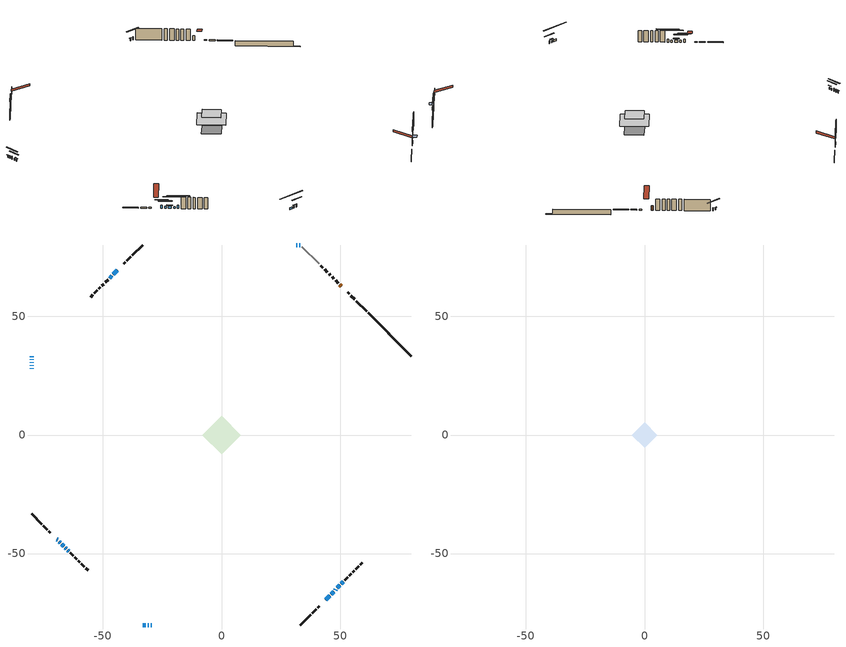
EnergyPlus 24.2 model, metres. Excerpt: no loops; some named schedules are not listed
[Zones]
conditioned space
 floor adiabatic (AdiabaticFloorConstruction): -8.14,0 0,8.14 8.14,0 0,-8.14 z3.45
 floor foundation (Slab1 construction): -5.49,0 0,5.49 5.49,0 0,-5.49 z-1.22
 wall outside (RimJoist1 construction): 33.2,-80.16 37.57,-75.79 / -80.16,-33.2 -75.79,-37.57 / -33.2,80.16 -37.57,75.79 / 61.22,52.14 56.85,56.51 z1.01:1.31
 wall outside (RimJoist2 construction): 38.23,-75.14 39.91,-73.46 / -75.14,-38.23 -73.46,-39.91 / -38.23,75.14 -39.91,73.46 / 56.2,57.17 54.52,58.85 z1.01:1.31
 wall outside (RimJoist3 construction): 40.57,-72.8 41.19,-72.18 / -72.8,-40.57 -72.18,-41.19 / -40.57,72.8 -41.19,72.18 / 53.86,59.51 53.24,60.13 z1.01:1.31
 wall outside (AdiabaticWallConstruction 1): 50.55,62.82 49.96,63.4 z1.01:3.04
 wall outside (AdiabaticWallConstruction): 33.21,80.16 32.85,80.16 / -69.49,-43.88 -69.07,-44.3 / -46.26,67.1 -47.14,66.22 / 47.94,-65.42 48.2,-65.17 / -80.16,30.79 -80.16,30.43 / -29.77,-80.16 -29.41,-80.16 z1.01:2.31; -68.42,-44.95 -68,-45.37 / -67.34,-46.02 -66.52,-46.85 / 43.88,-69.49 45.61,-67.76 / 50.53,-62.83 51.4,-61.97 / -80.16,28.22 -80.16,27.85 / -31.06,-80.16 -30.7,-80.16 z1.01:1.87; 31.92,80.16 31.56,80.16 / -43.88,69.49 -45.61,67.76 / -80.16,33.21 -80.16,32.85 / -65.86,-47.51 -65.44,-47.92 / -33.21,-80.16 -31.98,-80.16 / -80.16,29.5 -80.16,29.14 z1.01:1.85; 46.26,-67.1 47.29,-66.08 / 48.85,-64.51 49.88,-63.49 z1.01:2.99; -80.16,31.92 -80.16,31.71 z1.01:2.23; -64.79,-48.58 -64.37,-48.99 z1.01:2.33
 wall outside (Wall1 construction): 52.05,-61.31 53.26,-60.11 / -63.72,-49.65 -62.51,-50.86 / -47.8,65.57 -49.01,64.36 / 49.31,64.06 48.1,65.27 z1.01:5.89
 wall outside (Wall2 construction): 53.92,-59.45 54.72,-58.64 / -61.85,-51.51 -61.05,-52.32 / -49.66,63.7 -50.47,62.9 / 47.44,65.92 46.64,66.73 z1.01:5.89
 wall outside (Wall3 construction): 55.38,-57.99 56,-57.37 / -60.39,-52.98 -59.77,-53.59 / -51.13,62.24 -51.74,61.62 / 45.98,67.39 45.36,68 z1.01:5.89
 wall outside (Wall4 construction): 56.65,-56.71 57.89,-55.48 / -59.12,-54.25 -57.88,-55.49 / -52.4,60.97 -53.64,59.73 / 44.71,68.66 43.47,69.9 z1.01:5.89
 wall outside (Wall6 construction): 58.55,-54.82 59.49,-53.88 / -57.22,-56.14 -56.29,-57.08 / -54.29,59.07 -55.23,58.14 / 42.81,70.56 41.87,71.49 z1.01:5.89
 wall foundation (FoundationWall1 construction): 61.88,51.49,-1.22 61.88,51.49,1.01 78.22,35.15,1.01 78.22,35.15,-1.12 80.16,33.2,-1.12 80.16,33.2,-1.22
 wall adiabatic (Wall7 construction): 41.22,72.15 33.86,79.51 z1.01:5.89
 window (WindowConstruction): 33.2,80.16 32.85,80.16 z1.01:2.31
 window (WindowConstruction 9): -69.48,-43.88 -69.07,-44.3 z1.01:2.31
 window (WindowConstruction 10): -68.41,-44.95 -68,-45.37 z1.01:1.87
 window (WindowConstruction 11): -67.34,-46.02 -66.52,-46.85 z1.01:1.87
 window (WindowConstruction 12): 31.92,80.16 31.56,80.16 z1.01:1.85
 window (WindowConstruction 13): -43.88,69.48 -45.61,67.76 z1.01:1.85
 window (WindowConstruction 14): -80.16,33.2 -80.16,32.85 z1.01:1.85
 window (WindowConstruction 15): 43.88,-69.48 45.61,-67.76 z1.01:1.87
 window (WindowConstruction 1): -46.26,67.1 -47.14,66.22 z1.01:2.31
 window (WindowConstruction 16): -65.86,-47.51 -65.45,-47.92 z1.01:1.85
 window (WindowConstruction 17): 46.26,-67.1 47.29,-66.08 z1.01:2.99
 window (WindowConstruction 18): 47.94,-65.42 48.2,-65.17 z1.01:2.31
 window (WindowConstruction 19): -80.16,31.92 -80.16,31.71 z1.01:2.23
 window (WindowConstruction 20): -33.2,-80.16 -31.99,-80.16 z1.01:1.85
 window (WindowConstruction 21): -64.79,-48.58 -64.38,-48.99 z1.01:2.33
 window (WindowConstruction 2): 48.85,-64.51 49.88,-63.49 z1.01:2.99
 window (WindowConstruction 3): 50.53,-62.83 51.4,-61.97 z1.01:1.87
 window (WindowConstruction 4): -80.16,30.78 -80.16,30.43 z1.01:2.31
 window (WindowConstruction 5): -80.16,29.5 -80.16,29.14 z1.01:1.85
 window (WindowConstruction 6): -80.16,28.21 -80.16,27.86 z1.01:1.87
 window (WindowConstruction 7): -31.06,-80.16 -30.7,-80.16 z1.01:1.87
 window (WindowConstruction 8): -29.77,-80.16 -29.41,-80.16 z1.01:2.31
 door (Door): 50.54,62.82 49.96,63.4 z1.01:3.04
 ceiling adiabatic (AdiabaticFloorConstruction): 0,-8.14 8.14,0 0,8.14 -8.14,0 z3.45
attic - vented
 floor to conditioned space (Floor1 construction Reversed): -5.36,0 0,5.36 5.36,0 0,-5.36 z5.89
 roof outside (Roof1 construction): 43.23,-70.14,5.89 38,-64.92,8.35 36.63,-66.3,8.35 41.85,-71.52,5.89; -70.14,-43.23,5.89 -64.92,-38,8.35 -66.3,-36.63,8.35 -71.52,-41.85,5.89; -43.23,70.14,5.89 -38,64.92,8.35 -36.63,66.3,8.35 -41.85,71.52,5.89; 51.2,62.17,5.89 45.98,56.94,8.35 47.36,55.57,8.35 52.58,60.79,5.89
shading: 29.8,80.16 36.26,80.16 36.26,80.46 29.8,80.46 z5.36; -67.34,-46.02 -71.21,-42.16 -71.42,-42.37 -67.56,-46.23 z4.75; -66.27,-47.09 -70.14,-43.23 -70.35,-43.44 -66.49,-47.3 z4.31; -66.09,-47.28 -67.77,-45.59 -67.99,-45.8 -66.3,-47.49 z2.48; 31.26,80.16 32.22,80.16 32.22,80.46 31.26,80.46 z2.15; -45.82,67.55 -43.67,69.7 -43.88,69.91 -46.03,67.76 z2.15; -80.16,32.55 -80.16,33.5 -80.46,33.5 -80.46,32.55 z2.15; 45.82,-67.55 43.67,-69.7 43.88,-69.91 46.03,-67.76 z2.17; -49.3,64.07 -44.11,69.26 -44.32,69.47 -49.51,64.28 z5.36; -62.43,-50.94 -68.88,-44.49 -69.09,-44.7 -62.64,-51.15 z6.12; 47.5,-65.87 46.05,-67.31 47.35,-68.61 48.79,-67.16 z3.29; 51.22,-62.15 44.92,-68.44 45.14,-68.65 51.43,-62.36 z6.58; -26.5,-80.16 -38.69,-80.16 -38.69,-80.46 -26.5,-80.46 z7.34; -61.36,-52.01 -67.81,-45.56 -68.02,-45.77 -61.57,-52.22 z6.6; 52.03,-61.33 46.7,-66.67 46.91,-66.88 52.25,-61.54 z6.04; 53.55,-59.81 48.38,-64.99 48.59,-65.2 53.76,-60.02 z4.92; -80.16,27.38 -80.16,33.84 -80.46,33.84 -80.46,27.38 z5.36; -80.16,26.7 -80.16,31.94 -80.46,31.94 -80.46,26.7 z4.29; -80.16,27.25 -80.16,28.82 -80.46,28.82 -80.46,27.25 z2.48; -30.09,-80.16 -31.67,-80.16 -31.67,-80.46 -30.09,-80.46 z2.48; -26.97,-80.16 -32.21,-80.16 -32.21,-80.46 -26.97,-80.46 z4.75
[Building]
Building 1: Terrain=Suburbs
[Site:Location]
Halifax Intl AP_NS: Latitude {deg}=44.88; Longitude {deg}=-63.51; Time Zone {hr}=-4; Elevation {m}=145; Keep Site Location Information=Yes
[Site:GroundTemperature:Shallow]
3.15511, 1.33576, 1.19006, 2.05344, 5.51939, 8.9692, 11.96, 13.8546, 14.0156, 12.4746, 9.56009, 6.2161
[Site:WaterMainsTemperature]
Calculation Method=Schedule; Temperature Schedule=mains temperature schedule
[Material] Roughness=Rough; Thermal Absorptance=0.9
Name | Thickness {m} | Conductivity {W/m-K} | Density {kg/m3} | Specific Heat {J/kg-K} | Solar Absorptance | Visible Absorptance
asphalt or fiberglass shingles | 0.00635 | 0.162714 | 1121.4 | 1465.45 | 0.4 | 0.4
ceiling loosefill ins | 0.169333 | 0.0480833 | 16.02 | 1046.75 | 0.7 | 0.7
ceiling stud and cavity | 0.1397 | 0.511843 | 65.682 | 1177.47 | 0.7 | 0.7
concrete 4.0 in. | 0.1016 | 1.803125 | 2242.8 | 837.4 | 0.7 | 0.7
concrete 8.0 in. | 0.2032 | 1.803125 | 2242.8 | 837.4 | 0.7 | 0.7
door material | 0.04445 | 0.0451087 | 512.64 | 1214.23 | 0.7 | 0.7
exterior vertical ins | 0.0451399 | 0.029427 | 32.04 | 1214.23 | 0.7 | 0.7
floor covering | 0.0127 | 0.0433444 | 54.468 | 1339.84 | 0.6 | 0.6
floor rigid ins; wall rigid ins 2 | 0.512978 | 0.029427 | 32.04 | 1214.23 | 0.7 | 0.7
floor stud and cavity | 0.1397 | 1.75129 | 37.0049 | 1207.88 | 0.7 | 0.7
furniture material conditioned space 1 | 0.1524 | 0.115458 | 640.8 | 1214.23 | 0.6 | 0.6
gypsum board | 0.0127 | 0.160291 | 801 | 837.4 | 0.6 | 0.6
gypsum board 1 | 0.0127 | 0.160291 | 801 | 837.4 | 0.7 | 0.7
osb sheathing 0.5 in. | 0.0127 | 0.115458 | 512.64 | 1214.23 | 0.7 | 0.7
osb sheathing 0.75 in. | 0.01905 | 0.115458 | 512.64 | 1214.23 | 0.7 | 0.7
osb sheathing 2.0 in. | 0.0508 | 0.115458 | 512.64 | 1214.23 | 0.7 | 0.7
rim joist rigid ins; wall rigid ins | 0.051816 | 0.029427 | 32.04 | 1214.23 | 0.7 | 0.7
rim joist stud and cavity | 0.0508 | 0.0403734 | 125.044 | 1163.47 | 0.6 | 0.6
rim joist stud and cavity 1 | 0.0508 | 0.0486854 | 125.044 | 1163.47 | 0.6 | 0.6
rim joist stud and cavity 2 | 0.0508 | 0.0413573 | 125.044 | 1163.47 | 0.6 | 0.6
wall rigid ins 1 | 0.051816 | 0.029427 | 32.04 | 1214.23 | 0.4 | 0.4
wall stud and cavity | 0.1397 | 0.149134 | 139.0536 | 1170.24 | 0.7 | 0.7
wall stud and cavity 1 | 0.1397 | 0.217369 | 139.0536 | 1170.24 | 0.7 | 0.7
wall stud and cavity 2 | 0.1397 | 0.15141 | 139.0536 | 1170.24 | 0.7 | 0.7
wall stud and cavity 3 | 0.1397 | 0.16633 | 139.0536 | 1170.24 | 0.7 | 0.7
wall stud and cavity 4 | 0.1397 | 0.201651 | 139.0536 | 1170.24 | 0.7 | 0.7
wall stud and cavity 5 | 0.1397 | 0.127035 | 139.0536 | 1170.24 | 0.7 | 0.7
wall stud and cavity 6 | 0.0889 | 0.380278 | 52.3479 | 1209.89 | 0.7 | 0.7
wall stud and cavity 7 | 0.0889 | 0.391764 | 83.0341 | 1211.67 | 0.7 | 0.7
wood siding | 0.0254 | 0.102417 | 544.68 | 1172.36 | 0.4 | 0.4
wood siding 1; wood siding 2; wood siding 3 | 0.0254 | 0.102417 | 544.68 | 1172.36 | 0.7 | 0.7
[WindowMaterial:SimpleGlazingSystem]
Name | U-Factor {W/m2-K} | Solar Heat Gain Coefficient
WindowMaterial | 3.03546 | 0.56
WindowMaterial 1 | 2.93098 | 0.61
WindowMaterial 10 | 2.958238 | 0.57
WindowMaterial 11 | 2.160479 | 0.56
WindowMaterial 12 | 2.20477 | 0.51
WindowMaterial 13 | 2.25246 | 0.5
WindowMaterial 14 | 2.254166 | 0.49
WindowMaterial 2 | 2.938365 | 0.62
WindowMaterial 3 | 2.20761 | 0.53
WindowMaterial 4 | 2.21215 | 0.5
WindowMaterial 5 | 2.21101 | 0.5
WindowMaterial 6 | 2.19966 | 0.52
WindowMaterial 7 | 2.2553 | 0.49
WindowMaterial 8 | 2.15934 | 0.56
WindowMaterial 9 | 3.04114 | 0.54
[Construction]
AdiabaticFloorConstruction: floor stud and cavity, floor rigid ins, osb sheathing 0.75 in., floor covering
AdiabaticWallConstruction: wood siding 2, wall rigid ins 2, wall stud and cavity 6, gypsum board
AdiabaticWallConstruction 1: wood siding 3, wall rigid ins 2, wall stud and cavity 6, gypsum board
Door: door material
Floor1 construction Reversed: gypsum board, ceiling stud and cavity, ceiling loosefill ins
FoundationWall1 construction: concrete 8.0 in., gypsum board 1
furniture construction conditioned space 1: furniture material conditioned space 1
PartitionWallConstruction: gypsum board, wall stud and cavity 7, gypsum board
RimJoist1 construction: wood siding 1, rim joist rigid ins, osb sheathing 2.0 in., rim joist stud and cavity
RimJoist2 construction: wood siding 1, rim joist rigid ins, osb sheathing 2.0 in., rim joist stud and cavity 1
RimJoist3 construction: wood siding 1, rim joist rigid ins, osb sheathing 2.0 in., rim joist stud and cavity 2
Roof1 construction: asphalt or fiberglass shingles
Slab1 construction: concrete 4.0 in.
Wall1 construction: wood siding, wall rigid ins, osb sheathing 0.5 in., wall stud and cavity, gypsum board
Wall2 construction: wood siding, wall rigid ins, osb sheathing 0.5 in., wall stud and cavity 1, gypsum board
Wall3 construction: wood siding, wall rigid ins, osb sheathing 0.5 in., wall stud and cavity 2, gypsum board
Wall4 construction: wood siding, wall rigid ins, osb sheathing 0.5 in., wall stud and cavity 3, gypsum board
Wall6 construction: wood siding, wall rigid ins, osb sheathing 0.5 in., wall stud and cavity 4, gypsum board
Wall7 construction: wall rigid ins 1, osb sheathing 0.5 in., wall stud and cavity 5, gypsum board
WindowConstruction; WindowConstruction 4: WindowMaterial
WindowConstruction 1: WindowMaterial 1
WindowConstruction 10; WindowConstruction 11: WindowMaterial 8
WindowConstruction 12; WindowConstruction 14: WindowMaterial 9
WindowConstruction 13: WindowMaterial 10
WindowConstruction 15; WindowConstruction 3: WindowMaterial 3
WindowConstruction 16: WindowMaterial 11
WindowConstruction 17; WindowConstruction 2: WindowMaterial 2
WindowConstruction 18; WindowConstruction 8: WindowMaterial 6
WindowConstruction 19: WindowMaterial 12
WindowConstruction 20: WindowMaterial 13
WindowConstruction 21: WindowMaterial 14
WindowConstruction 5: WindowMaterial 4
WindowConstruction 6; WindowConstruction 7: WindowMaterial 5
WindowConstruction 9: WindowMaterial 7
[Zone] Multiplier=1; Part of Total Floor Area=Yes
Name | Volume {m3}
attic - vented | 22.986
conditioned space | 480.9
[Space]
Name | Zone | Volume {m3}
attic - vented 1 | attic - vented | 22.986
conditioned space 1 | conditioned space | 480.9
[ZoneInfiltration:EffectiveLeakageArea]
infil attic - vented 1: Zone or Space=attic - vented 1; Schedule=Always On Discrete; Effective Air Leakage Area {cm2}=2060.06; Stack Coefficient=0.000171212; Wind Coefficient=8.84072e-06
[ZoneMixing]
whole house fan mix: Zone or Space=attic - vented; Schedule=Always On Continuous; Design Flow Rate Calculation Method=Flow/Zone; Design Flow Rate {m3/s}=0; Source Zone or Space=conditioned space
[SurfaceProperty:ExposedFoundationPerimeter]
Slab1: Exposed Perimeter Calculation Method=TotalExposedPerimeter; Total Exposed Perimeter {m}=25.856
[InternalMass] Zone or ZoneList=conditioned space; Space or SpaceList=conditioned space 1
Name | Construction | Surface Area {m2}
furniture mass conditioned space 1 | furniture construction conditioned space 1 | 77.0802
partition wall mass | PartitionWallConstruction | 192.7
[Lights]
interior lighting: Zone or ZoneList or Space or SpaceList=conditioned space 1; Schedule=interior lighting schedule; Design Level Calculation Method=LightingLevel; Lighting Level {W}=343.2; Return Air Fraction=0; Fraction Radiant=0.6; Fraction Visible=0.2; Fraction Replaceable=1
[People]
occupants: Zone or ZoneList or Space or SpaceList=conditioned space 1; Number of People Schedule=occupants schedule; Number of People Calculation Method=People; Number of People=3; Fraction Radiant=0.314171; Sensible Heat Fraction=0.56303; Activity Level Schedule=occupants activity schedule; Carbon Dioxide Generation Rate {m3/s-W}=0; Enable ASHRAE 55 Comfort Warnings=No; Mean Radiant Temperature Calculation Type=EnclosureAveraged
[ElectricEquipment] Zone or ZoneList or Space or SpaceList=conditioned space 1; Design Level Calculation Method=EquipmentLevel
Name | Schedule | Design Level {W} | Fraction Latent | Fraction Radiant | Fraction Lost
clothes dryer | clothes dryer schedule | 140.772 | 0.015 | 0.081 | 0.85
clothes washer | clothes washer schedule | 32.1985 | 0.03 | 0.162 | 0.7
cooking range | cooking range schedule | 208.969 | 0.08 | 0.432 | 0.2
dishwasher | dishwasher schedule | 66.8632 | 0.3 | 0.18 | 0.4
fridge | fridge schedule | 72.9452 | 0 | 0.6 | 0
mech vent bath fan 0 | mech vent bath fan 0 schedule | 25.1 | 0 | 0 | 1
mech vent bath fan 1 | mech vent bath fan 1 schedule | 25.1 | 0 | 0 | 1
mech vent house fan | mech vent house fan schedule | 0 | 0 | 0 | 1
mech vent house fan cfis | mech vent house fan cfis schedule | 0 | 0 | 0 | 0
misc plug loads | misc plug loads schedule | 494.7 | 0.045 | 0.513 | 0.1
whole house fan | Always On Discrete | 0 | 0 | 0 | 1
[OtherEquipment] Zone or ZoneList or Space or SpaceList=conditioned space 1; Design Level Calculation Method=EquipmentLevel
Name | Fuel Type | Schedule | Design Level {W} | Fraction Latent | Fraction Radiant | Fraction Lost
clothes dryer 1 | Electricity | clothes dryer schedule | 0 | 0.015 | 0.081 | 0.85
cooking range 1 | Electricity | cooking range schedule | 0 | 0.08 | 0.432 | 0.2
general water use latent | None | general water use schedule | 59.3978 | 1 | 0 | 0
general water use sensible | None | general water use schedule | -58.539 | 0 | 0.6 | 0
mech vent house fan latent load | None | Always On Discrete | 0 | 1 | 0 | 0
mech vent house fan sensible load | None | Always On Discrete | 0 | 0 | 0 | 0
water heater energy adjustment1 | Electricity | Always On Discrete | 0.01 | 0 | 0 | 1
[ZoneInfiltration:DesignFlowRate] Zone or ZoneList or Space or SpaceList=conditioned space 1; Schedule=Always On Discrete; Design Flow Rate Calculation Method=Flow/Zone; Design Flow Rate {m3/s}=0
infil flow; natural vent flow; whole house fan flow
[ZoneControl:Thermostat]
conditioned space Thermostat: Zone or ZoneList=conditioned space; Control Type Schedule=conditioned space Thermostat Schedule; Control 1=conditioned space temperature setpoint; Temperature Difference Between Cutout And Setpoint {deltaC}=0
[ThermostatSetpoint:DualSetpoint]
conditioned space temperature setpoint: Heating Setpoint Temperature Schedule=heating setpoint; Cooling Setpoint Temperature Schedule=cooling setpoint
[Zone equipment]
conditioned space: electric baseboard
[Foundation:Kiva]
Foundation Kiva 1: Initial Indoor Air Temperature {C}=18; Wall Height Above Grade {m}=1.01002; Wall Depth Below Slab {m}=0.2032; Custom Block Material Name 1=exterior vertical ins; Custom Block Depth 1 {m}=2.23001; Custom Block X Position 1 {m}=0.2159; Custom Block Z Position 1 {m}=0
[Foundation:Kiva:Settings]
Soil Conductivity {W/m-K}=0.849921; Soil Density {kg/m3}=1842.3; Soil Specific Heat {J/kg-K}=418.7; Ground Solar Absorptivity=0.9; Ground Thermal Absorptivity=0.9; Ground Surface Roughness {m}=0.03; Far-Field Width {m}=40; Deep-Ground Boundary Condition=ZeroFlux; Deep-Ground Depth {m}=40; Minimum Cell Dimension {m}=0.2; Maximum Cell Growth Coefficient=3; Simulation Timestep=Timestep
[Exterior:Lights]
exterior lighting: Schedule=exterior lighting schedule; Design Level {W}=75.6
[EnergyManagementSystem:Sensor] Output:Variable or Output:Meter Index Key=conditioned space
Name | Output:Variable or Output:Meter
conditioned_space_clg_unmet_s | Zone Cooling Setpoint Not Met Time
conditioned_space_htg_unmet_s | Zone Heating Setpoint Not Met Time
fridge_tin_s; tin_s; tin_s_1 | Zone Mean Air Temperature
tout_s | Zone Outdoor Air Drybulb Temperature
win_s | Zone Air Humidity Ratio
[Schedule:Constant]
Name | Hourly Value
Always On Continuous; mech vent house fan schedule; mech vent house fan cfis schedule; Always On Discrete | 1
occupants activity schedule | 117.228
fridge schedule | 0
[Schedule:Week:Daily]
interior lighting schedule Week Rule - Jan1-Jan27: interior lighting schedule day, interior lighting schedule day, interior lighting schedule day, interior lighting schedule day, interior lighting schedule day, interior lighting schedule day, interior lighting schedule day, interior lighting schedule default day, interior lighting schedule default day, interior lighting schedule default day, interior lighting schedule default day, interior lighting schedule default day
interior lighting schedule Week Rule - Jan28-Feb3: interior lighting schedule day, interior lighting schedule day, interior lighting schedule day, interior lighting schedule day, interior lighting schedule day 1, interior lighting schedule day 1, interior lighting schedule day 1, interior lighting schedule default day, interior lighting schedule default day, interior lighting schedule default day, interior lighting schedule default day, interior lighting schedule default day
interior lighting schedule Week Rule - Feb4-Feb24: interior lighting schedule day 1, interior lighting schedule day 1, interior lighting schedule day 1, interior lighting schedule day 1, interior lighting schedule day 1, interior lighting schedule day 1, interior lighting schedule day 1, interior lighting schedule default day, interior lighting schedule default day, interior lighting schedule default day, interior lighting schedule default day, interior lighting schedule default day
interior lighting schedule Week Rule - Feb25-Mar3: interior lighting schedule day 1, interior lighting schedule day 1, interior lighting schedule day 1, interior lighting schedule day 1, interior lighting schedule day 2, interior lighting schedule day 2, interior lighting schedule day 2, interior lighting schedule default day, interior lighting schedule default day, interior lighting schedule default day, interior lighting schedule default day, interior lighting schedule default day
interior lighting schedule Week Rule - Mar4-Mar31: interior lighting schedule day 2, interior lighting schedule day 2, interior lighting schedule day 2, interior lighting schedule day 2, interior lighting schedule day 2, interior lighting schedule day 2, interior lighting schedule day 2, interior lighting schedule default day, interior lighting schedule default day, interior lighting schedule default day, interior lighting schedule default day, interior lighting schedule default day
interior lighting schedule Week Rule - Apr1-Apr28: interior lighting schedule day 3, interior lighting schedule day 3, interior lighting schedule day 3, interior lighting schedule day 3, interior lighting schedule day 3, interior lighting schedule day 3, interior lighting schedule day 3, interior lighting schedule default day, interior lighting schedule default day, interior lighting schedule default day, interior lighting schedule default day, interior lighting schedule default day
interior lighting schedule Week Rule - Apr29-May5: interior lighting schedule day 3, interior lighting schedule day 3, interior lighting schedule day 4, interior lighting schedule day 4, interior lighting schedule day 4, interior lighting schedule day 4, interior lighting schedule day 4, interior lighting schedule default day, interior lighting schedule default day, interior lighting schedule default day, interior lighting schedule default day, interior lighting schedule default day
interior lighting schedule Week Rule - May6-May26: interior lighting schedule day 4, interior lighting schedule day 4, interior lighting schedule day 4, interior lighting schedule day 4, interior lighting schedule day 4, interior lighting schedule day 4, interior lighting schedule day 4, interior lighting schedule default day, interior lighting schedule default day, interior lighting schedule default day, interior lighting schedule default day, interior lighting schedule default day
interior lighting schedule Week Rule - May27-Jun2: interior lighting schedule day 4, interior lighting schedule day 4, interior lighting schedule day 4, interior lighting schedule day 4, interior lighting schedule day 4, interior lighting schedule day 5, interior lighting schedule day 5, interior lighting schedule default day, interior lighting schedule default day, interior lighting schedule default day, interior lighting schedule default day, interior lighting schedule default day
interior lighting schedule Week Rule - Jun3-Jun30: interior lighting schedule day 5, interior lighting schedule day 5, interior lighting schedule day 5, interior lighting schedule day 5, interior lighting schedule day 5, interior lighting schedule day 5, interior lighting schedule day 5, interior lighting schedule default day, interior lighting schedule default day, interior lighting schedule default day, interior lighting schedule default day, interior lighting schedule default day
interior lighting schedule Week Rule - Jul1-Jul28: interior lighting schedule day 6, interior lighting schedule day 6, interior lighting schedule day 6, interior lighting schedule day 6, interior lighting schedule day 6, interior lighting schedule day 6, interior lighting schedule day 6, interior lighting schedule default day, interior lighting schedule default day, interior lighting schedule default day, interior lighting schedule default day, interior lighting schedule default day
interior lighting schedule Week Rule - Jul29-Aug4: interior lighting schedule day 6, interior lighting schedule day 6, interior lighting schedule day 6, interior lighting schedule day 7, interior lighting schedule day 7, interior lighting schedule day 7, interior lighting schedule day 7, interior lighting schedule default day, interior lighting schedule default day, interior lighting schedule default day, interior lighting schedule default day, interior lighting schedule default day
interior lighting schedule Week Rule - Aug5-Aug25: interior lighting schedule day 7, interior lighting schedule day 7, interior lighting schedule day 7, interior lighting schedule day 7, interior lighting schedule day 7, interior lighting schedule day 7, interior lighting schedule day 7, interior lighting schedule default day, interior lighting schedule default day, interior lighting schedule default day, interior lighting schedule default day, interior lighting schedule default day
interior lighting schedule Week Rule - Aug26-Sep1: interior lighting schedule day 7, interior lighting schedule day 7, interior lighting schedule day 7, interior lighting schedule day 7, interior lighting schedule day 7, interior lighting schedule day 7, interior lighting schedule day 8, interior lighting schedule default day, interior lighting schedule default day, interior lighting schedule default day, interior lighting schedule default day, interior lighting schedule default day
interior lighting schedule Week Rule - Sep2-Sep29: interior lighting schedule day 8, interior lighting schedule day 8, interior lighting schedule day 8, interior lighting schedule day 8, interior lighting schedule day 8, interior lighting schedule day 8, interior lighting schedule day 8, interior lighting schedule default day, interior lighting schedule default day, interior lighting schedule default day, interior lighting schedule default day, interior lighting schedule default day
interior lighting schedule Week Rule - Sep30-Oct6: interior lighting schedule day 8, interior lighting schedule day 9, interior lighting schedule day 9, interior lighting schedule day 9, interior lighting schedule day 9, interior lighting schedule day 9, interior lighting schedule day 9, interior lighting schedule default day, interior lighting schedule default day, interior lighting schedule default day, interior lighting schedule default day, interior lighting schedule default day
interior lighting schedule Week Rule - Oct7-Oct27: interior lighting schedule day 9, interior lighting schedule day 9, interior lighting schedule day 9, interior lighting schedule day 9, interior lighting schedule day 9, interior lighting schedule day 9, interior lighting schedule day 9, interior lighting schedule default day, interior lighting schedule default day, interior lighting schedule default day, interior lighting schedule default day, interior lighting schedule default day
interior lighting schedule Week Rule - Oct28-Nov3: interior lighting schedule day 9, interior lighting schedule day 9, interior lighting schedule day 9, interior lighting schedule day 9, interior lighting schedule day 10, interior lighting schedule day 10, interior lighting schedule day 10, interior lighting schedule default day, interior lighting schedule default day, interior lighting schedule default day, interior lighting schedule default day, interior lighting schedule default day
interior lighting schedule Week Rule - Nov4-Nov24: interior lighting schedule day 10, interior lighting schedule day 10, interior lighting schedule day 10, interior lighting schedule day 10, interior lighting schedule day 10, interior lighting schedule day 10, interior lighting schedule day 10, interior lighting schedule default day, interior lighting schedule default day, interior lighting schedule default day, interior lighting schedule default day, interior lighting schedule default day
interior lighting schedule Week Rule - Nov25-Dec1: interior lighting schedule day 10, interior lighting schedule day 10, interior lighting schedule day 10, interior lighting schedule day 10, interior lighting schedule day 10, interior lighting schedule day 10, interior lighting schedule day 11, interior lighting schedule default day, interior lighting schedule default day, interior lighting schedule default day, interior lighting schedule default day, interior lighting schedule default day
interior lighting schedule Week Rule - Dec2-Dec31: interior lighting schedule day 11, interior lighting schedule day 11, interior lighting schedule day 11, interior lighting schedule day 11, interior lighting schedule day 11, interior lighting schedule day 11, interior lighting schedule day 11, interior lighting schedule default day, interior lighting schedule default day, interior lighting schedule default day, interior lighting schedule default day, interior lighting schedule default day
occupants schedule Week Rule - Jan1-Dec31: occupants schedule day, occupants schedule day, occupants schedule day, occupants schedule day, occupants schedule day, occupants schedule day, occupants schedule day, occupants schedule default day, occupants schedule default day, occupants schedule default day, occupants schedule default day, occupants schedule default day
clothes dryer schedule Week Rule - Jan1-Dec31: clothes dryer schedule day, clothes dryer schedule day, clothes dryer schedule day, clothes dryer schedule day, clothes dryer schedule day, clothes dryer schedule day, clothes dryer schedule day, clothes dryer schedule default day, clothes dryer schedule default day, clothes dryer schedule default day, clothes dryer schedule default day, clothes dryer schedule default day
clothes washer schedule Week Rule - Jan1-Dec31: clothes washer schedule day, clothes washer schedule day, clothes washer schedule day, clothes washer schedule day, clothes washer schedule day, clothes washer schedule day, clothes washer schedule day, clothes washer schedule default day, clothes washer schedule default day, clothes washer schedule default day, clothes washer schedule default day, clothes washer schedule default day
cooking range schedule Week Rule - Jan1-Dec31: cooking range schedule day, cooking range schedule day, cooking range schedule day, cooking range schedule day, cooking range schedule day, cooking range schedule day, cooking range schedule day, cooking range schedule default day, cooking range schedule default day, cooking range schedule default day, cooking range schedule default day, cooking range schedule default day
dishwasher schedule Week Rule - Jan1-Dec31: dishwasher schedule day, dishwasher schedule day, dishwasher schedule day, dishwasher schedule day, dishwasher schedule day, dishwasher schedule day, dishwasher schedule day, dishwasher schedule default day, dishwasher schedule default day, dishwasher schedule default day, dishwasher schedule default day, dishwasher schedule default day
mech vent bath fan 0 schedule Week Rule - Jan1-Dec31: mech vent bath fan 0 schedule day, mech vent bath fan 0 schedule day, mech vent bath fan 0 schedule day, mech vent bath fan 0 schedule day, mech vent bath fan 0 schedule day, mech vent bath fan 0 schedule day, mech vent bath fan 0 schedule day, mech vent bath fan 0 schedule default day, mech vent bath fan 0 schedule default day, mech vent bath fan 0 schedule default day, mech vent bath fan 0 schedule default day, mech vent bath fan 0 schedule default day
mech vent bath fan 1 schedule Week Rule - Jan1-Dec31: mech vent bath fan 1 schedule day, mech vent bath fan 1 schedule day, mech vent bath fan 1 schedule day, mech vent bath fan 1 schedule day, mech vent bath fan 1 schedule day, mech vent bath fan 1 schedule day, mech vent bath fan 1 schedule day, mech vent bath fan 1 schedule default day, mech vent bath fan 1 schedule default day, mech vent bath fan 1 schedule default day, mech vent bath fan 1 schedule default day, mech vent bath fan 1 schedule default day
misc plug loads schedule Week Rule - Jan1-Dec31: misc plug loads schedule day, misc plug loads schedule day, misc plug loads schedule day, misc plug loads schedule day, misc plug loads schedule day, misc plug loads schedule day, misc plug loads schedule day, misc plug loads schedule default day, misc plug loads schedule default day, misc plug loads schedule default day, misc plug loads schedule default day, misc plug loads schedule default day
general water use schedule Week Rule - Jan1-Dec31: general water use schedule day, general water use schedule day, general water use schedule day, general water use schedule day, general water use schedule day, general water use schedule day, general water use schedule day, general water use schedule default day, general water use schedule default day, general water use schedule default day, general water use schedule default day, general water use schedule default day
exterior lighting schedule Week Rule - Jan1-Jan27: exterior lighting schedule day, exterior lighting schedule day, exterior lighting schedule day, exterior lighting schedule day, exterior lighting schedule day, exterior lighting schedule day, exterior lighting schedule day, exterior lighting schedule default day, exterior lighting schedule default day, exterior lighting schedule default day, exterior lighting schedule default day, exterior lighting schedule default day
exterior lighting schedule Week Rule - Jan28-Feb3: exterior lighting schedule day, exterior lighting schedule day, exterior lighting schedule day, exterior lighting schedule day, exterior lighting schedule day 1, exterior lighting schedule day 1, exterior lighting schedule day 1, exterior lighting schedule default day, exterior lighting schedule default day, exterior lighting schedule default day, exterior lighting schedule default day, exterior lighting schedule default day
exterior lighting schedule Week Rule - Feb4-Feb24: exterior lighting schedule day 1, exterior lighting schedule day 1, exterior lighting schedule day 1, exterior lighting schedule day 1, exterior lighting schedule day 1, exterior lighting schedule day 1, exterior lighting schedule day 1, exterior lighting schedule default day, exterior lighting schedule default day, exterior lighting schedule default day, exterior lighting schedule default day, exterior lighting schedule default day
[Schedule:Year]
interior lighting schedule: interior lighting schedule Week Rule - Jan1-Jan27, 1, 1, 1, 27, interior lighting schedule Week Rule - Jan28-Feb3, 1, 28, 2, 3, interior lighting schedule Week Rule - Feb4-Feb24, 2, 4, 2, 24, interior lighting schedule Week Rule - Feb25-Mar3, 2, 25, 3, 3, interior lighting schedule Week Rule - Mar4-Mar31, 3, 4, 3, 31, interior lighting schedule Week Rule - Apr1-Apr28, 4, 1, 4, 28, interior lighting schedule Week Rule - Apr29-May5, 4, 29, 5, 5, interior lighting schedule Week Rule - May6-May26, 5, 6, 5, 26, interior lighting schedule Week Rule - May27-Jun2, 5, 27, 6, 2, interior lighting schedule Week Rule - Jun3-Jun30, 6, 3, 6, 30, interior lighting schedule Week Rule - Jul1-Jul28, 7, 1, 7, 28, interior lighting schedule Week Rule - Jul29-Aug4, 7, 29, 8, 4, interior lighting schedule Week Rule - Aug5-Aug25, 8, 5, 8, 25, interior lighting schedule Week Rule - Aug26-Sep1, 8, 26, 9, 1, interior lighting schedule Week Rule - Sep2-Sep29, 9, 2, 9, 29, interior lighting schedule Week Rule - Sep30-Oct6, 9, 30, 10, 6, interior lighting schedule Week Rule - Oct7-Oct27, 10, 7, 10, 27, interior lighting schedule Week Rule - Oct28-Nov3, 10, 28, 11, 3, interior lighting schedule Week Rule - Nov4-Nov24, 11, 4, 11, 24, interior lighting schedule Week Rule - Nov25-Dec1, 11, 25, 12, 1, interior lighting schedule Week Rule - Dec2-Dec31, 12, 2, 12, 31
occupants schedule: occupants schedule Week Rule - Jan1-Dec31, 1, 1, 12, 31
clothes dryer schedule: clothes dryer schedule Week Rule - Jan1-Dec31, 1, 1, 12, 31
clothes washer schedule: clothes washer schedule Week Rule - Jan1-Dec31, 1, 1, 12, 31
cooking range schedule: cooking range schedule Week Rule - Jan1-Dec31, 1, 1, 12, 31
dishwasher schedule: dishwasher schedule Week Rule - Jan1-Dec31, 1, 1, 12, 31
mech vent bath fan 0 schedule: mech vent bath fan 0 schedule Week Rule - Jan1-Dec31, 1, 1, 12, 31
mech vent bath fan 1 schedule: mech vent bath fan 1 schedule Week Rule - Jan1-Dec31, 1, 1, 12, 31
misc plug loads schedule: misc plug loads schedule Week Rule - Jan1-Dec31, 1, 1, 12, 31
general water use schedule: general water use schedule Week Rule - Jan1-Dec31, 1, 1, 12, 31
exterior lighting schedule: exterior lighting schedule Week Rule - Jan1-Jan27, 1, 1, 1, 27, exterior lighting schedule Week Rule - Jan28-Feb3, 1, 28, 2, 3, exterior lighting schedule Week Rule - Feb4-Feb24, 2, 4, 2, 24, exterior lighting schedule Week Rule - Feb25-Mar3, 2, 25, 3, 3, exterior lighting schedule Week Rule - Mar4-Mar31, 3, 4, 3, 31, exterior lighting schedule Week Rule - Apr1-Apr28, 4, 1, 4, 28, exterior lighting schedule Week Rule - Apr29-May5, 4, 29, 5, 5, exterior lighting schedule Week Rule - May6-May26, 5, 6, 5, 26, exterior lighting schedule Week Rule - May27-Jun2, 5, 27, 6, 2, exterior lighting schedule Week Rule - Jun3-Jun30, 6, 3, 6, 30, exterior lighting schedule Week Rule - Jul1-Jul28, 7, 1, 7, 28, exterior lighting schedule Week Rule - Jul29-Aug4, 7, 29, 8, 4, exterior lighting schedule Week Rule - Aug5-Aug25, 8, 5, 8, 25, exterior lighting schedule Week Rule - Aug26-Sep1, 8, 26, 9, 1, exterior lighting schedule Week Rule - Sep2-Sep29, 9, 2, 9, 29, exterior lighting schedule Week Rule - Sep30-Oct6, 9, 30, 10, 6, exterior lighting schedule Week Rule - Oct7-Oct27, 10, 7, 10, 27, exterior lighting schedule Week Rule - Oct28-Nov3, 10, 28, 11, 3, exterior lighting schedule Week Rule - Nov4-Nov24, 11, 4, 11, 24, exterior lighting schedule Week Rule - Nov25-Dec1, 11, 25, 12, 1, exterior lighting schedule Week Rule - Dec2-Dec31, 12, 2, 12, 31
[Schedule:Compact]
conditioned space Thermostat Schedule: Through: 12/31, For: AllDays, Until: 24:00, 4
mains temperature schedule: Through: 01/01, For: AllDays, Until: 24:00, 7.41, Through: 01/02, For: AllDays, Until: 24:00, 7.34833, Through: 01/03, For: AllDays, Until: 24:00, 7.28778, Through: 01/04, For: AllDays, Until: 24:00, 7.22889, Through: 01/05, For: AllDays, Until: 24:00, 7.17056, Through: 01/06, For: AllDays, Until: 24:00, 7.11333, Through: 01/07, For: AllDays, Until: 24:00, 7.05722, Through: 01/08, For: AllDays, Until: 24:00, 7.00167, Through: 01/09, For: AllDays, Until: 24:00, 6.94778, Through: 01/10, For: AllDays, Until: 24:00, 6.895, Through: 01/11, For: AllDays, Until: 24:00, 6.84333, Through: 01/12, For: AllDays, Until: 24:00, 6.79278, Through: 01/13, For: AllDays, Until: 24:00, 6.74389, Through: 01/14, For: AllDays, Until: 24:00, 6.69556, Through: 01/15, For: AllDays, Until: 24:00, 6.64889, Through: 01/16, For: AllDays, Until: 24:00, 6.60278, Through: 01/17, For: AllDays, Until: 24:00, 6.55833, Through: 01/18, For: AllDays, Until: 24:00, 6.515, Through: 01/19, For: AllDays, Until: 24:00, 6.47333, Through: 01/20, For: AllDays, Until: 24:00, 6.43278, Through: 01/21, For: AllDays, Until: 24:00, 6.39333, Through: 01/22, For: AllDays, Until: 24:00, 6.355, Through: 01/23, For: AllDays, Until: 24:00, 6.31833, Through: 01/24, For: AllDays, Until: 24:00, 6.28278, Through: 01/25, For: AllDays, Until: 24:00, 6.24889, Through: 01/26, For: AllDays, Until: 24:00, 6.21611, Through: 01/27, For: AllDays, Until: 24:00, 6.18444, Through: 01/28, For: AllDays, Until: 24:00, 6.15444, Through: 01/29, For: AllDays, Until: 24:00, 6.12556, Through: 01/30, For: AllDays, Until: 24:00, 6.09833, Through: 01/31, For: AllDays, Until: 24:00, 6.07222, Through: 02/01, For: AllDays, Until: 24:00, 6.04778, Through: 02/02, For: AllDays, Until: 24:00, 6.02444, Through: 02/03, For: AllDays, Until: 24:00, 6.00278, Through: 02/04, For: AllDays, Until: 24:00, 5.98222, Through: 02/05, For: AllDays, Until: 24:00, 5.96333, Through: 02/06, For: AllDays, Until: 24:00, 5.94556, Through: 02/07, For: AllDays, Until: 24:00, 5.92944, Through: 02/08, For: AllDays, Until: 24:00, 5.915, Through: 02/09, For: AllDays, Until: 24:00, 5.90167, Through: 02/10, For: AllDays, Until: 24:00, 5.89, Through: 02/11, For: AllDays, Until: 24:00, 5.87944, Through: 02/12, For: AllDays, Until: 24:00, 5.87056, Through: 02/13, For: AllDays, Until: 24:00, 5.86333, Through: 02/14, For: AllDays, Until: 24:00, 5.85722, Through: 02/15, For: AllDays, Until: 24:00, 5.85278, Through: 02/16, For: AllDays, Until: 24:00, 5.84944, Through: 02/17, For: AllDays, Until: 24:00, 5.84833, Through: 02/18, For: AllDays, Until: 24:00, 5.84778, Through: 02/19, For: AllDays, Until: 24:00, 5.84944, Through: 02/20, For: AllDays, Until: 24:00, 5.85167, Through: 02/21, For: AllDays, Until: 24:00, 5.85611, Through: 02/22, For: AllDays, Until: 24:00, 5.86167, Through: 02/23, For: AllDays, Until: 24:00, 5.86889, Through: 02/24, For: AllDays, Until: 24:00, 5.87722, Through: 02/25, For: AllDays, Until: 24:00, 5.88722, Through: 02/26, For: AllDays, Until: 24:00, 5.89889, Through: 02/27, For: AllDays, Until: 24:00, 5.91167, Through: 02/28, For: AllDays, Until: 24:00, 5.92611, Through: 03/01, For: AllDays, Until: 24:00, 5.94222, Through: 03/02, For: AllDays, Until: 24:00, 5.95944, Through: 03/03, For: AllDays, Until: 24:00, 5.97778, Through: 03/04, For: AllDays, Until: 24:00, 5.99778, Through: 03/05, For: AllDays, Until: 24:00, 6.01944, Through: 03/06, For: AllDays, Until: 24:00, 6.04222, Through: 03/07, For: AllDays, Until: 24:00, 6.06667, Through: 03/08, For: AllDays, Until: 24:00, 6.09222, Through: 03/09, For: AllDays, Until: 24:00, 6.11944, Through: 03/10, For: AllDays, Until: 24:00, 6.14778, Through: 03/11, For: AllDays, Until: 24:00, 6.17722, Through: 03/12, For: AllDays, Until: 24:00, 6.20833, Through: 03/13, For: AllDays, Until: 24:00, 6.24111, Through: 03/14, For: AllDays, Until: 24:00, 6.275, Through: 03/15, For: AllDays, Until: 24:00, 6.31, Through: 03/16, For: AllDays, Until: 24:00, 6.34667, Through: 03/17, For: AllDays, Until: 24:00, 6.38444, Through: 03/18, For: AllDays, Until: 24:00, 6.42333, Through: 03/19, For: AllDays, Until: 24:00, 6.46389, Through: 03/20, For: AllDays, Until: 24:00, 6.50556, Through: 03/21, For: AllDays, Until: 24:00, 6.54833, Through: 03/22, For: AllDays, Until: 24:00, 6.59278, Through: 03/23, For: AllDays, Until: 24:00, 6.63833, Through: 03/24, For: AllDays, Until: 24:00, 6.685, Through: 03/25, For: AllDays, Until: 24:00, 6.73278, Through: 03/26, For: AllDays, Until: 24:00, 6.78167, Through: 03/27, For: AllDays, Until: 24:00, 6.83167, Through: 03/28, For: AllDays, Until: 24:00, 6.88333, Through: 03/29, For: AllDays, Until: 24:00, 6.93611, Through: 03/30, For: AllDays, Until: 24:00, 6.98944, Through: 03/31, For: AllDays, Until: 24:00, 7.04444, Through: 04/01, For: AllDays, Until: 24:00, 7.1, Through: 04/02, For: AllDays, Until: 24:00, 7.15722, Through: 04/03, For: AllDays, Until: 24:00, 7.21556, Through: 04/04, For: AllDays, Until: 24:00, 7.27444, Through: 04/05, For: AllDays, Until: 24:00, 7.33444, Through: 04/06, For: AllDays, Until: 24:00, 7.39556, Through: 04/07, For: AllDays, Until: 24:00, 7.45778, Through: 04/08, For: AllDays, Until: 24:00, 7.52111, Through: 04/09, For: AllDays, Until: 24:00, 7.585, Through: 04/10, For: AllDays, Until: 24:00, 7.65, Through: 04/11, For: AllDays, Until: 24:00, 7.71611, Through: 04/12, For: AllDays, Until: 24:00, 7.78333, Through: 04/13, For: AllDays, Until: 24:00, 7.85111, Through: 04/14, For: AllDays, Until: 24:00, 7.91944, Through: 04/15, For: AllDays, Until: 24:00, 7.98889, Through: 04/16, For: AllDays, Until: 24:00, 8.05944, Through: 04/17, For: AllDays, Until: 24:00, 8.13056, Through: 04/18, For: AllDays, Until: 24:00, 8.20222, Through: 04/19, For: AllDays, Until: 24:00, 8.275, Through: 04/20, For: AllDays, Until: 24:00, 8.34833, Through: 04/21, For: AllDays, Until: 24:00, 8.42222, Through: 04/22, For: AllDays, Until: 24:00, 8.49722, Through: 04/23, For: AllDays, Until: 24:00, 8.57278, Through: 04/24, For: AllDays, Until: 24:00, 8.64889, Through: 04/25, For: AllDays, Until: 24:00, 8.72556, Through: 04/26, For: AllDays, Until: 24:00, 8.80278, Through: 04/27, For: AllDays, Until: 24:00, 8.88111, Through: 04/28, For: AllDays, Until: 24:00, 8.95944, Through: 04/29, For: AllDays, Until: 24:00, 9.03833, Through: 04/30, For: AllDays, Until: 24:00, 9.11778, Through: 05/01, For: AllDays, Until: 24:00, 9.19778, Through: 05/02, For: AllDays, Until: 24:00, 9.27833, Through: 05/03, For: AllDays, Until: 24:00, 9.35944, Through: 05/04, For: AllDays, Until: 24:00, 9.44056, Through: 05/05, For: AllDays, Until: 24:00, 9.52278, Through: 05/06, For: AllDays, Until: 24:00, 9.60444, Through: 05/07, For: AllDays, Until: 24:00, 9.68722, Through: 05/08, For: AllDays, Until: 24:00, 9.77, Through: 05/09, For: AllDays, Until: 24:00, 9.85278, Through: 05/10, For: AllDays, Until: 24:00, 9.93611, Through: 05/11, For: AllDays, Until: 24:00, 10.02, Through: 05/12, For: AllDays, Until: 24:00, 10.1039, Through: 05/13, For: AllDays, Until: 24:00, 10.1878, Through: 05/14, For: AllDays, Until: 24:00, 10.2722, Through: 05/15, For: AllDays, Until: 24:00, 10.3561, Through: 05/16, For: AllDays, Until: 24:00, 10.4406, Through: 05/17, For: AllDays, Until: 24:00, 10.5256, Through: 05/18, For: AllDays, Until: 24:00, 10.61, Through: 05/19, For: AllDays, Until: 24:00, 10.6944, Through: 05/20, For: AllDays, Until: 24:00, 10.7794, Through: 05/21, For: AllDays, Until: 24:00, 10.8639, Through: 05/22, For: AllDays, Until: 24:00, 10.9489, Through: 05/23, For: AllDays, Until: 24:00, 11.0333, Through: 05/24, For: AllDays, Until: 24:00, 11.1178, Through: 05/25, For: AllDays, Until: 24:00, 11.2022, Through: 05/26, For: AllDays, Until: 24:00, 11.2867, Through: 05/27, For: AllDays, Until: 24:00, 11.3711, Through: 05/28, For: AllDays, Until: 24:00, 11.455, Through: 05/29, For: AllDays, Until: 24:00, 11.5389, Through: 05/30, For: AllDays, Until: 24:00, 11.6222, Through: 05/31, For: AllDays, Until: 24:00, 11.7056, Through: 06/01, For: AllDays, Until: 24:00, 11.7883, Through: 06/02, For: AllDays, Until: 24:00, 11.8711, Through: 06/03, For: AllDays, Until: 24:00, 11.9539, Through: 06/04, For: AllDays, Until: 24:00, 12.0356, Through: 06/05, For: AllDays, Until: 24:00, 12.1172, Through: 06/06, For: AllDays, Until: 24:00, 12.1989, Through: 06/07, For: AllDays, Until: 24:00, 12.2794, Through: 06/08, For: AllDays, Until: 24:00, 12.36, Through: 06/09, For: AllDays, Until: 24:00, 12.44, Through: 06/10, For: AllDays, Until: 24:00, 12.5194, Through: 06/11, For: AllDays, Until: 24:00, 12.5983, Through: 06/12, For: AllDays, Until: 24:00, 12.6767, Through: 06/13, For: AllDays, Until: 24:00, 12.7544, Through: 06/14, For: AllDays, Until: 24:00, 12.8317, Through: 06/15, For: AllDays, Until: 24:00, 12.9083, Through: 06/16, For: AllDays, Until: 24:00, 12.9844, Through: 06/17, For: AllDays, Until: 24:00, 13.0594, Through: 06/18, For: AllDays, Until: 24:00, 13.1344, Through: 06/19, For: AllDays, Until: 24:00, 13.2083, Through: 06/20, For: AllDays, Until: 24:00, 13.2811, Through: 06/21, For: AllDays, Until: 24:00, 13.3539, Through: 06/22, For: AllDays, Until: 24:00, 13.4256, Through: 06/23, For: AllDays, Until: 24:00, 13.4967, Through: 06/24, For: AllDays, Until: 24:00, 13.5667, Through: 06/25, For: AllDays, Until: 24:00, 13.6361, Through: 06/26, For: AllDays, Until: 24:00, 13.7044, Through: 06/27, For: AllDays, Until: 24:00, 13.7717, Through: 06/28, For: AllDays, Until: 24:00, 13.8389, Through: 06/29, For: AllDays, Until: 24:00, 13.9044, Through: 06/30, For: AllDays, Until: 24:00, 13.9694, Through: 07/01, For: AllDays, Until: 24:00, 14.0333, Through: 07/02, For: AllDays, Until: 24:00, 14.0961, Through: 07/03, For: AllDays, Until: 24:00, 14.1583, Through: 07/04, For: AllDays, Until: 24:00, 14.2189, Through: 07/05, For: AllDays, Until: 24:00, 14.2789, Through: 07/06, For: AllDays, Until: 24:00, 14.3378, Through: 07/07, For: AllDays, Until: 24:00, 14.3956, Through: 07/08, For: AllDays, Until: 24:00, 14.4522, Through: 07/09, For: AllDays, Until: 24:00, 14.5083, Through: 07/10, For: AllDays, Until: 24:00, 14.5628, Through: 07/11, For: AllDays, Until: 24:00, 14.6161, Through: 07/12, For: AllDays, Until: 24:00, 14.6683, Through: 07/13, For: AllDays, Until: 24:00, 14.7194, Through: 07/14, For: AllDays, Until: 24:00, 14.7694, Through: 07/15, For: AllDays, Until: 24:00, 14.8183, Through: 07/16, For: AllDays, Until: 24:00, 14.8661, Through: 07/17, For: AllDays, Until: 24:00, 14.9122, Through: 07/18, For: AllDays, Until: 24:00, 14.9572, Through: 07/19, For: AllDays, Until: 24:00, 15.0011, Through: 07/20, For: AllDays, Until: 24:00, 15.0439, Through: 07/21, For: AllDays, Until: 24:00, 15.0856, Through: 07/22, For: AllDays, Until: 24:00, 15.1256, Through: 07/23, For: AllDays, Until: 24:00, 15.1644, Through: 07/24, For: AllDays, Until: 24:00, 15.2017, Through: 07/25, For: AllDays, Until: 24:00, 15.2383, Through: 07/26, For: AllDays, Until: 24:00, 15.2728, Through: 07/27, For: AllDays, Until: 24:00, 15.3067, Through: 07/28, For: AllDays, Until: 24:00, 15.3389, Through: 07/29, For: AllDays, Until: 24:00, 15.3694, Through: 07/30, For: AllDays, Until: 24:00, 15.3989, Through: 07/31, For: AllDays, Until: 24:00, 15.4272, Through: 08/01, For: AllDays, Until: 24:00, 15.4539, Through: 08/02, For: AllDays, Until: 24:00, 15.4794, Through: 08/03, For: AllDays, Until: 24:00, 15.5033, Through: 08/04, For: AllDays, Until: 24:00, 15.5261, Through: 08/05, For: AllDays, Until: 24:00, 15.5472, Through: 08/06, For: AllDays, Until: 24:00, 15.5667, Through: 08/07, For: AllDays, Until: 24:00, 15.585, Through: 08/08, For: AllDays, Until: 24:00, 15.6022, Through: 08/09, For: AllDays, Until: 24:00, 15.6172, Through: 08/10, For: AllDays, Until: 24:00, 15.6317, Through: 08/11, For: AllDays, Until: 24:00, 15.6439, Through: 08/12, For: AllDays, Until: 24:00, 15.655, Through: 08/13, For: AllDays, Until: 24:00, 15.665, Through: 08/14, For: AllDays, Until: 24:00, 15.6733, Through: 08/15, For: AllDays, Until: 24:00, 15.68, Through: 08/16, For: AllDays, Until: 24:00, 15.6856, Through: 08/17, For: AllDays, Until: 24:00, 15.6894, Through: 08/18, For: AllDays, Until: 24:00, 15.6917, Through: 08/19, For: AllDays, Until: 24:00, 15.6928, Through: 08/20, For: AllDays, Until: 24:00, 15.6922, Through: 08/21, For: AllDays, Until: 24:00, 15.69, Through: 08/22, For: AllDays, Until: 24:00, 15.6867, Through: 08/23, For: AllDays, Until: 24:00, 15.6822, Through: 08/24, For: AllDays, Until: 24:00, 15.6756, Through: 08/25, For: AllDays, Until: 24:00, 15.6678, Through: 08/26, For: AllDays, Until: 24:00, 15.6589, Through: 08/27, For: AllDays, Until: 24:00, 15.6478, Through: 08/28, For: AllDays, Until: 24:00, 15.6361, Through: 08/29, For: AllDays, Until: 24:00, 15.6222, Through: 08/30, For: AllDays, Until: 24:00, 15.6072, Through: 08/31, For: AllDays, Until: 24:00, 15.5911, Through: 09/01, For: AllDays, Until: 24:00, 15.5733, Through: 09/02, For: AllDays, Until: 24:00, 15.5539, Through: 09/03, For: AllDays, Until: 24:00, 15.5333, Through: 09/04, For: AllDays, Until: 24:00, 15.5111, Through: 09/05, For: AllDays, Until: 24:00, 15.4878, Through: 09/06, For: AllDays, Until: 24:00, 15.4628, Through: 09/07, For: AllDays, Until: 24:00, 15.4367, Through: 09/08, For: AllDays, Until: 24:00, 15.4089, Through: 09/09, For: AllDays, Until: 24:00, 15.38, Through: 09/10, For: AllDays, Until: 24:00, 15.3494, Through: 09/11, For: AllDays, Until: 24:00, 15.3178, Through: 09/12, For: AllDays, Until: 24:00, 15.2844, Through: 09/13, For: AllDays, Until: 24:00, 15.25, Through: 09/14, For: AllDays, Until: 24:00, 15.2144, Through: 09/15, For: AllDays, Until: 24:00, 15.1772, Through: 09/16, For: AllDays, Until: 24:00, 15.1389, Through: 09/17, For: AllDays, Until: 24:00, 15.0989, Through: 09/18, For: AllDays, Until: 24:00, 15.0583, Through: 09/19, For: AllDays, Until: 24:00, 15.0161, Through: 09/20, For: AllDays, Until: 24:00, 14.9722, Through: 09/21, For: AllDays, Until: 24:00, 14.9278, Through: 09/22, For: AllDays, Until: 24:00, 14.8817, Through: 09/23, For: AllDays, Until: 24:00, 14.8344, Through: 09/24, For: AllDays, Until: 24:00, 14.7861, Through: 09/25, For: AllDays, Until: 24:00, 14.7367, Through: 09/26, For: AllDays, Until: 24:00, 14.6861, Through: 09/27, For: AllDays, Until: 24:00, 14.6339, Through: 09/28, For: AllDays, Until: 24:00, 14.5811, Through: 09/29, For: AllDays, Until: 24:00, 14.5267, Through: 09/30, For: AllDays, Until: 24:00, 14.4717, Through: 10/01, For: AllDays, Until: 24:00, 14.415, Through: 10/02, For: AllDays, Until: 24:00, 14.3578, Through: 10/03, For: AllDays, Until: 24:00, 14.2989, Through: 10/04, For: AllDays, Until: 24:00, 14.2394, Through: 10/05, For: AllDays, Until: 24:00, 14.1789, Through: 10/06, For: AllDays, Until: 24:00, 14.1172, Through: 10/07, For: AllDays, Until: 24:00, 14.0544, Through: 10/08, For: AllDays, Until: 24:00, 13.9911, Through: 10/09, For: AllDays, Until: 24:00, 13.9267, Through: 10/10, For: AllDays, Until: 24:00, 13.8611, Through: 10/11, For: AllDays, Until: 24:00, 13.7944, Through: 10/12, For: AllDays, Until: 24:00, 13.7272, Through: 10/13, For: AllDays, Until: 24:00, 13.6594, Through: 10/14, For: AllDays, Until: 24:00, 13.59, Through: 10/15, For: AllDays, Until: 24:00, 13.5206, Through: 10/16, For: AllDays, Until: 24:00, 13.4494, Through: 10/17, For: AllDays, Until: 24:00, 13.3783, Through: 10/18, For: AllDays, Until: 24:00, 13.3061, Through: 10/19, For: AllDays, Until: 24:00, 13.2328, Through: 10/20, For: AllDays, Until: 24:00, 13.1594, Through: 10/21, For: AllDays, Until: 24:00, 13.085, Through: 10/22, For: AllDays, Until: 24:00, 13.01, Through: 10/23, For: AllDays, Until: 24:00, 12.9339, Through: 10/24, For: AllDays, Until: 24:00, 12.8578, Through: 10/25, For: AllDays, Until: 24:00, 12.7806, Through: 10/26, For: AllDays, Until: 24:00, 12.7028, Through: 10/27, For: AllDays, Until: 24:00, 12.625, Through: 10/28, For: AllDays, Until: 24:00, 12.5461, Through: 10/29, For: AllDays, Until: 24:00, 12.4667, Through: 10/30, For: AllDays, Until: 24:00, 12.3872, Through: 10/31, For: AllDays, Until: 24:00, 12.3067, Through: 11/01, For: AllDays, Until: 24:00, 12.2261, Through: 11/02, For: AllDays, Until: 24:00, 12.145, Through: 11/03, For: AllDays, Until: 24:00, 12.0633, Through: 11/04, For: AllDays, Until: 24:00, 11.9817, Through: 11/05, For: AllDays, Until: 24:00, 11.8994, Through: 11/06, For: AllDays, Until: 24:00, 11.8167, Through: 11/07, For: AllDays, Until: 24:00, 11.7339, Through: 11/08, For: AllDays, Until: 24:00, 11.6506, Through: 11/09, For: AllDays, Until: 24:00, 11.5672, Through: 11/10, For: AllDays, Until: 24:00, 11.4833, Through: 11/11, For: AllDays, Until: 24:00, 11.3994, Through: 11/12, For: AllDays, Until: 24:00, 11.315, Through: 11/13, For: AllDays, Until: 24:00, 11.2311, Through: 11/14, For: AllDays, Until: 24:00, 11.1467, Through: 11/15, For: AllDays, Until: 24:00, 11.0622, Through: 11/16, For: AllDays, Until: 24:00, 10.9772, Through: 11/17, For: AllDays, Until: 24:00, 10.8928, Through: 11/18, For: AllDays, Until: 24:00, 10.8083, Through: 11/19, For: AllDays, Until: 24:00, 10.7233, Through: 11/20, For: AllDays, Until: 24:00, 10.6389, Through: 11/21, For: AllDays, Until: 24:00, 10.5539, Through: 11/22, For: AllDays, Until: 24:00, 10.4694, Through: 11/23, For: AllDays, Until: 24:00, 10.385, Through: 11/24, For: AllDays, Until: 24:00, 10.3006, Through: 11/25, For: AllDays, Until: 24:00, 10.2161, Through: 11/26, For: AllDays, Until: 24:00, 10.1322, Through: 11/27, For: AllDays, Until: 24:00, 10.0483, Through: 11/28, For: AllDays, Until: 24:00, 9.96444, Through: 11/29, For: AllDays, Until: 24:00, 9.88111, Through: 11/30, For: AllDays, Until: 24:00, 9.79778, Through: 12/01, For: AllDays, Until: 24:00, 9.715, Through: 12/02, For: AllDays, Until: 24:00, 9.63278, Through: 12/03, For: AllDays, Until: 24:00, 9.55056, Through: 12/04, For: AllDays, Until: 24:00, 9.46833, Through: 12/05, For: AllDays, Until: 24:00, 9.38667, Through: 12/06, For: AllDays, Until: 24:00, 9.30611, Through: 12/07, For: AllDays, Until: 24:00, 9.225, Through: 12/08, For: AllDays, Until: 24:00, 9.145, Through: 12/09, For: AllDays, Until: 24:00, 9.065, Through: 12/10, For: AllDays, Until: 24:00, 8.98611, Through: 12/11, For: AllDays, Until: 24:00, 8.90722, Through: 12/12, For: AllDays, Until: 24:00, 8.82944, Through: 12/13, For: AllDays, Until: 24:00, 8.75167, Through: 12/14, For: AllDays, Until: 24:00, 8.675, Through: 12/15, For: AllDays, Until: 24:00, 8.59833, Through: 12/16, For: AllDays, Until: 24:00, 8.52278, Through: 12/17, For: AllDays, Until: 24:00, 8.44778, Through: 12/18, For: AllDays, Until: 24:00, 8.37333, Through: 12/19, For: AllDays, Until: 24:00, 8.29944, Through: 12/20, For: AllDays, Until: 24:00, 8.22667, Through: 12/21, For: AllDays, Until: 24:00, 8.15444, Through: 12/22, For: AllDays, Until: 24:00, 8.08333, Through: 12/23, For: AllDays, Until: 24:00, 8.01278, Through: 12/24, For: AllDays, Until: 24:00, 7.94278, Through: 12/25, For: AllDays, Until: 24:00, 7.87389, Through: 12/26, For: AllDays, Until: 24:00, 7.80611, Through: 12/27, For: AllDays, Until: 24:00, 7.73889, Through: 12/28, For: AllDays, Until: 24:00, 7.67222, Through: 12/29, For: AllDays, Until: 24:00, 7.60722, Through: 12/30, For: AllDays, Until: 24:00, 7.54278, Through: 12/31, For: AllDays, Until: 24:00, 7.47944
